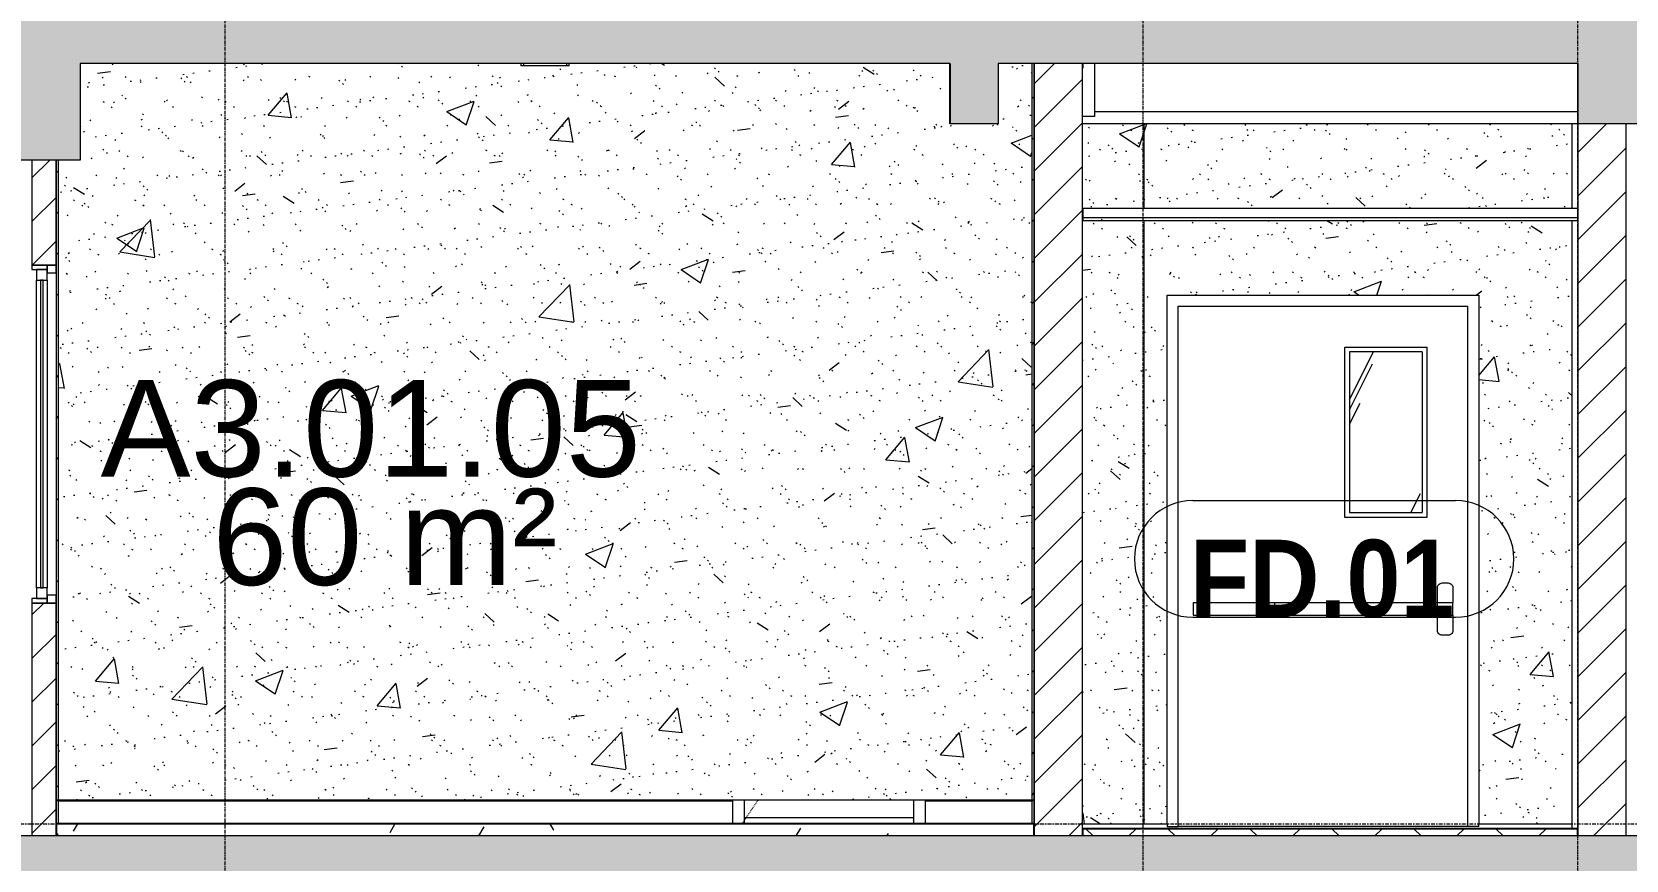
# Model space of a CAD drawing. Header units: millimetres. Extents: x 25061 to 259291, y -8723 to 35400.
# Drawn here: x 158410 to 165010, y 2050 to 5481 of the extents above; entities that cross this region are included whole.
import ezdxf

# ---------------------------------------------------------------- set-up
doc = ezdxf.new("R2010")
doc.units = ezdxf.units.MM
for name, pattern in [('Centre', [31.75, 6.35, -4.7625, 15.875, -4.7625]), ('Dash', [6.35, 3.175, -3.175]), ('Grid Line', [22.225, 12.7, -3.175, 3.175, -3.175])]:
    doc.linetypes.add(name, pattern=pattern)
for name, color, linetype, lineweight in [('0-2', 50, 'Continuous', 5), ('A-AREA-IDEN', 2, 'Continuous', 9), ('A-CLNG', 13, 'Continuous', 9), ('A-CLNG-3', 13, 'Continuous', 18), ('A-CLNG-PATT-3', 13, 'Continuous', 9), ('A-DETL-GENF-2', 7, 'Continuous', 9), ('A-DETL-GENF-HDLN-1', 7, 'Dash', 9), ('A-DETL-THIN', 151, 'Continuous', 9), ('A-DOOR', 31, 'Continuous', 9), ('A-DOOR-1', 7, 'Continuous', 9), ('A-DOOR-2', 253, 'Continuous', 9), ('A-DOOR-FRAM', 31, 'Continuous', 9), ('A-DOOR-IDEN', 31, 'Continuous', 9), ('A-FLOR-1', 10, 'Continuous', 25), ('A-FLOR-2', 7, 'Continuous', 9), ('A-FLOR-3', 192, 'Continuous', 25), ('A-FLOR-HRAL-1', 253, 'Continuous', 9), ('A-FLOR-LEVL-2', 51, 'Centre', 9), ('A-FLOR-PATT-3', 8, 'Continuous', 9), ('A-FLOR-PATT-4', 67, 'Continuous', 9), ('A-GLAZ-3', 7, 'Continuous', 9), ('A-GLAZ-4', 253, 'Continuous', 9), ('A-WALL', 113, 'Continuous', 9), ('A-WALL-1', 113, 'Continuous', 18), ('A-WALL-2', 250, 'Continuous', 18), ('A-WALL-PATT-1', 7, 'Continuous', 9), ('A-WALL-PATT-2', 9, 'Continuous', 9), ('A-WALL-PATT-4', 111, 'Continuous', 9), ('E-LITE-EQPM-1', 7, 'Continuous', 9), ('E-LITE-EQPM-2', 253, 'Continuous', 9), ('I-WALL', 2, 'Continuous', 9), ('I-WALL-1', 250, 'Continuous', 18), ('I-WALL-2', 7, 'Continuous', 9), ('S-BEAM-1', 12, 'Continuous', 5), ('S-BEAM-2', 10, 'Continuous', 25), ('S-BEAM-3', 7, 'Continuous', 9), ('S-COLS-1', 7, 'Continuous', 9), ('S-GRID-1', 1, 'Grid Line', 9)]:
    doc.layers.add(name, color=color, linetype=linetype, lineweight=lineweight)
doc.styles.add('Arial', font='arial.ttf', dxfattribs={"height": 400})
doc.styles.add('Arial_B_1', font='arialbd.ttf', dxfattribs={"width": 0.9, "height": 320})
pattern_1 = [(45, (-80880.3, 14125), (-84.8528, 84.8528), [])]
pattern_2 = [(45, (200382.47, 14125), (-90.50967, 90.50967), [])]
pattern_3 = [(50, (200382.5, 14125), (1165.978, -102.01), [121.92, -1341.12]), (355, (200382.5, 14125), (-225.554, 1222.763), [97.536, -1072.896]), (100.451, (200479.6, 14116.5), (940.433, 1120.746), [103.616, -1139.776]), (46.184, (200382.5, 14450.1), (1734.906, -269.074), [182.88, -2011.68]), (96.636, (200527, 14427.7), (1519.38, 1583.536), [155.424, -1709.665]), (351.184, (200382.5, 14450.1), (1519.39, 1583.52), [146.304, -1609.344]), (21, (200545, 14368.8), (970.332, -654.498), [121.92, -1341.12]), (326, (200545, 14368.8), (395.533, 1178.804), [97.536, -1072.896]), (71.451, (200625.9, 14314.3), (1365.87, 524.296), [103.616, -1139.776]), (37.5, (200382.47, 14125), (19.767, 541.1527), [53.645, -1006.246, 53.645, -1035.507, -1076.96]), (37.5, (200382.47, 14125), (19.767, 541.1527), [-2149.043, 53.645, -1023.315]), (7.5, (200382.5, 14125), (427.646, 641.156), [53.645, -567.334, 53.645, -981.862, -410.464]), (7.5, (200382.5, 14125), (427.646, 641.156), [-1656.486, 53.645, -356.819]), (327.5, (200019.96, 14125), (867.782, -36.665), [53.645, -352.755, 53.645, -1214.323, -1682.496]), (327.5, (200019.96, 14125), (867.782, -36.665), [-1674.368, 53.645, -1628.85]), (317.5, (199857.4, 14125), (948.028, 162.731), [53.645, -474.675, 53.645, -788.416, -1194.816]), (317.5, (199857.4, 14125), (948.028, 162.731), [-1370.38, 53.645, -1141.17])]
pattern_4 = [(37.5, (200382.47, 14125), (-5.1206, 156.61216), [5.364, -118.181, 5.364, -132.812, -132.08]), (37.5, (200382.47, 14125), (-5.1206, 156.61216), [-261.722, 5.364, -126.716]), (7.5, (200382.47, 14125), (143.847, 229.3842), [5.364, -61.285, 5.364, -105.989, -42.672]), (7.5, (200382.47, 14125), (143.847, 229.3842), [-178.003, 5.364, -37.308]), (327.5, (200282.5, 14125), (253.11758, 0.46008), [5.364, -35.276, 5.364, -140.94, -191.008]), (327.5, (200282.5, 14125), (253.11758, 0.46008), [-186.944, 5.364, -185.644]), (317.5, (200282.5, 14125), (244.3381, 71.3376), [5.364, -14.956, 5.364, -90.546, -109.728]), (317.5, (200282.5, 14125), (244.3381, 71.3376), [-116.23, 5.364, -104.364])]

# ---------------------------------------------------------------- blocks, each defined once
blk = doc.blocks.new('NCV_TKTC_KET CAU_rvt-2-TKCS_MẶT CẮT 2')
at = {"layer": 'S-BEAM-1'}
blk.add_hatch(color=256, dxfattribs=at).paths.add_polyline_path([(-119052.6, 5100), (-119052.5, 5100), (-119052.6, 5350)])
at = {"layer": 'A-FLOR-2'}
blk.add_line((-118502.4, 5350), (-118502.4, 5330), dxfattribs=at)
at = {"layer": 'S-BEAM-2'}
blk.add_line((-119052.6, 5350), (-119052.6, 5100), dxfattribs=at)
at = {"layer": 'S-BEAM-3'}
for p, q in [((-118452.4, 5130), (-118452.4, 5350)), ((-116452.6, 5150), (-118452.4, 5150)), ((-118452.4, 5130), (-118502.6, 5130)), ((-116452.6, 5100), (-118502.6, 5100))]:
    blk.add_line(p, q, dxfattribs=at)
at = {"layer": 'S-COLS-1'}
for p, q in [((-116477.6, 5100), (-116477.6, 4750)), ((-116477.6, 4700), (-116477.6, 2180))]:
    blk.add_line(p, q, dxfattribs=at)
blk = doc.blocks.new('Railing - Railing-975751-TKCS_MẶT CẮT 2')
at = {"layer": 'A-FLOR-HRAL-1'}
for p, q in [((-122742.564287, 2295), (-119952.564287, 2295)), ((-119952.564287, 2295), (-119952.564287, 2200))]:
    blk.add_line(p, q, dxfattribs=at)
blk = doc.blocks.new('Railing - Railing-975759-TKCS_MẶT CẮT 2')
at = {"layer": 'A-FLOR-HRAL-1'}
for p, q in [((-122742.564287, 2295), (-122752.564287, 2295)), ((-122752.564287, 2295), (-122752.564287, 2200)), ((-122742.564287, 2200), (-122742.564287, 2295)), ((-119152.564287, 2200), (-119152.564287, 2295)), ((-119152.564287, 2295), (-118712.564287, 2295)), ((-118702.564287, 2295), (-118712.564287, 2295)), ((-118712.564287, 2295), (-118712.564287, 2200)), ((-118702.564287, 2200), (-118702.564287, 2295)), ((-122752.564287, 2200), (-122742.564287, 2200)), ((-118712.564287, 2200), (-118702.564287, 2200))]:
    blk.add_line(p, q, dxfattribs=at)
blk = doc.blocks.new('DOOR_CW_01 CANH MO-PANEL KINH - DIG_02-800x2200-CỬA NHÔM KÍNH-V163-TKCS_MẶT CẮT 2')
at = {"layer": 'A-DETL-GENF-HDLN-1'}
blk.add_line((-119912.6, 2200), (-119845.5, 2300), dxfattribs=at)
at = {"layer": 'A-DOOR-1'}
for p, q in [((-119952.6, 2300), (-119952.6, 2295)), ((-119902.6, 2200), (-119902.6, 2300)), ((-119202.6, 2300), (-119202.6, 2200)), ((-119152.6, 2295), (-119152.6, 2300)), ((-119902.6, 2226), (-119202.6, 2226))]:
    blk.add_line(p, q, dxfattribs=at)
blk = doc.blocks.new('M_Fixed - 900 x 1400-V164-TKCS_MẶT CẮT 2')
at = {"layer": 'A-GLAZ-3'}
for p, q in [((-122852.564287, 4515), (-122852.564287, 4496)), ((-122789.564287, 4515), (-122852.564287, 4515)), ((-122852.564287, 4496), (-122789.564287, 4496)), ((-122833.564287, 4496), (-122833.564287, 4452)), ((-122789.564287, 4496), (-122833.564287, 4496)), ((-122789.564287, 4496), (-122789.564287, 4515)), ((-122789.564287, 4515), (-122789.564287, 4483)), ((-122752.564287, 4515), (-122789.564287, 4515)), ((-122789.564287, 4452), (-122789.564287, 4496)), ((-122752.564287, 4483), (-122752.564287, 4515)), ((-122833.564287, 4452), (-122789.564287, 4452)), ((-122833.564287, 3178), (-122833.564287, 4452)), ((-122817.564287, 4452), (-122817.564287, 3178)), ((-122805.564287, 4452), (-122817.564287, 4452)), ((-122805.564287, 3178), (-122805.564287, 4452)), ((-122789.564287, 4483), (-122752.564287, 4483)), ((-122789.564287, 4452), (-122789.564287, 3178)), ((-122833.564287, 3178), (-122833.564287, 3134)), ((-122789.564287, 3178), (-122833.564287, 3178)), ((-122817.564287, 3178), (-122805.564287, 3178)), ((-122789.564287, 3134), (-122789.564287, 3178)), ((-122852.564287, 3134), (-122852.564287, 3115)), ((-122789.564287, 3134), (-122852.564287, 3134)), ((-122852.564287, 3115), (-122789.564287, 3115)), ((-122833.564287, 3134), (-122789.564287, 3134)), ((-122789.564287, 3147), (-122789.564287, 3115)), ((-122752.564287, 3147), (-122789.564287, 3147)), ((-122789.564287, 3115), (-122789.564287, 3134)), ((-122789.564287, 3115), (-122752.564287, 3115)), ((-122752.564287, 3115), (-122752.564287, 3147))]:
    blk.add_line(p, q, dxfattribs=at)
blk = doc.blocks.new('LIC_08-ĐÈN LED TRÒN GẮN NỔI - LIC_08 - ĐÈN LED TRÒN GẮN NỔI_ P_18W_ ÁNH SÁNG TRẮNG 6000K-V159-TKCS_MẶT CẮT 2')
at = {"layer": 'E-LITE-EQPM-1'}
for p, q in [((-120827.9, 8750), (-120827.9, 8740)), ((-120727.9, 8740), (-120827.9, 8740)), ((-120817.9, 8748), (-120817.9, 8745)), ((-120627.9, 8740), (-120727.9, 8740)), ((-120637.9, 8745), (-120637.9, 8748)), ((-120627.9, 8740), (-120627.9, 8750))]:
    blk.add_line(p, q, dxfattribs=at)
blk = doc.blocks.new('NCV_TKTC_TANG 1_rvt-2-TKCS_MẶT CẮT 2')
at = {"layer": 'A-FLOR-PATT-4'}
h = blk.add_hatch(dxfattribs=at)
h.set_pattern_fill('FP_36', color=256, style=0, pattern_type=2)
h.set_pattern_definition([(0, (-80880.3, 14125), (650.24, 162.56), [53.645, -434.035, 53.645, -3034.995]), (0, (-80880.3, 14125), (650.24, 162.56), [-541.325, -434.035, 53.645, -921.715, -1625.6]), (0, (-80880.3, 14125), (650.24, 162.56), [-1950.72, 53.645, -434.035, 53.645, -1084.275]), (0, (-80880.3, 14125), (650.24, 162.56), [-2492.045, -271.475, 53.645, -759.155]), (120, (-80636.46, 14206.28), (-465.9011, 481.84436), [53.645, -434.035, 53.645, -3034.995]), (120, (-80636.46, 14206.28), (-465.9011, 481.84436), [-541.325, -434.035, 53.645, -921.715, -1625.6]), (120, (-80636.46, 14206.28), (-465.9011, 481.84436), [-1950.72, 53.645, -434.035, 53.645, -1084.275]), (120, (-80636.46, 14206.28), (-465.9011, 481.84436), [-2492.045, -271.475, 53.645, -759.155]), (240, (-80555.18, 14531.4), (-184.3389, -644.40436), [53.645, -434.035, 53.645, -3034.995]), (240, (-80555.18, 14531.4), (-184.3389, -644.40436), [-541.325, -434.035, 53.645, -921.715, -1625.6]), (240, (-80555.18, 14531.4), (-184.3389, -644.40436), [-1950.72, 53.645, -434.035, 53.645, -1084.275]), (240, (-80555.18, 14531.4), (-184.3389, -644.40436), [-2492.045, -271.475, 53.645, -759.155])])
h.paths.add_polyline_path([(-122752.6, 2150), (-118702.6, 2150), (-118702.6, 2200), (-122752.6, 2200), (-122752.6, 2156.4)])
at = {"layer": 'A-WALL-PATT-1'}
h = blk.add_hatch(dxfattribs=at)
h.set_pattern_fill('FP_39', color=256, style=0, pattern_type=2)
h.set_pattern_definition(pattern_1)
h.paths.add_polyline_path([(-118702.6, 2300), (-118702.6, 5350), (-118712.6, 5350), (-118712.6, 2300)])
h = blk.add_hatch(dxfattribs=at)
h.set_pattern_fill('FP_39', color=256, style=0, pattern_type=2)
h.set_pattern_definition(pattern_1)
h.paths.add_polyline_path([(-122742.6, 2300), (-122742.6, 4950), (-122752.6, 4950), (-122752.6, 2300)])
at = {"layer": 'A-WALL-PATT-2'}
h = blk.add_hatch(dxfattribs=at)
h.set_pattern_fill('FP_37', color=256, style=0, pattern_type=2)
h.set_pattern_definition([(50, (-80880.3, 14125), (1165.978, -102.01), [121.92, -1341.12]), (355, (-80880.3, 14125), (-225.554, 1222.763), [97.536, -1072.896]), (100.451, (-80783.1, 14116.5), (940.433, 1120.746), [103.616, -1139.776]), (46.184, (-80880.3, 14450.1), (1734.906, -269.074), [182.88, -2011.68]), (96.636, (-80735.7, 14427.7), (1519.38, 1583.536), [155.424, -1709.665]), (351.184, (-80880.3, 14450.1), (1519.39, 1583.52), [146.304, -1609.344]), (21, (-80717.7, 14368.8), (970.332, -654.498), [121.92, -1341.12]), (326, (-80717.7, 14368.8), (395.533, 1178.804), [97.536, -1072.896]), (71.451, (-80636.9, 14314.3), (1365.87, 524.296), [103.616, -1139.776]), (37.5, (-80880.3, 14125), (19.767, 541.1527), [53.645, -1006.246, 53.645, -1035.507, -1076.96]), (37.5, (-80880.3, 14125), (19.767, 541.1527), [-2149.043, 53.645, -1023.315]), (7.5, (-80880.3, 14125), (427.646, 641.156), [53.645, -567.334, 53.645, -981.862, -410.464]), (7.5, (-80880.3, 14125), (427.646, 641.156), [-1656.486, 53.645, -356.819]), (327.5, (-81242.8, 14125), (867.782, -36.665), [53.645, -352.755, 53.645, -1214.323, -1682.496]), (327.5, (-81242.8, 14125), (867.782, -36.665), [-1674.368, 53.645, -1628.85]), (317.5, (-81405.4, 14125), (948.028, 162.731), [53.645, -474.675, 53.645, -788.416, -1194.816]), (317.5, (-81405.4, 14125), (948.028, 162.731), [-1370.38, 53.645, -1141.17])])
h.paths.add_polyline_path([(-122742.6, 2300), (-118712.6, 2300), (-118712.6, 5350), (-118852.6, 5350), (-118852.8, 5100), (-119052.6, 5100), (-119052.6, 5350), (-120627.9, 5350), (-120627.9, 5340), (-120827.9, 5340), (-120827.9, 5350), (-122652.5, 5350), (-122652.5, 4950), (-122742.6, 4950), (-122742.6, 2464.8)])
h = blk.add_hatch(dxfattribs=at)
h.set_pattern_fill('FP_38', color=256, style=0, pattern_type=2)
h.set_pattern_definition([(37.5, (-80880.3, 14125), (-5.1206, 156.61216), [5.364, -118.181, 5.364, -132.812, -132.08]), (37.5, (-80880.3, 14125), (-5.1206, 156.61216), [-261.722, 5.364, -126.716]), (7.5, (-80880.3, 14125), (143.847, 229.3842), [5.364, -61.285, 5.364, -105.989, -42.672]), (7.5, (-80880.3, 14125), (143.847, 229.3842), [-178.003, 5.364, -37.308]), (327.5, (-80980.28, 14125), (253.11758, 0.46008), [5.364, -35.276, 5.364, -140.94, -191.008]), (327.5, (-80980.28, 14125), (253.11758, 0.46008), [-186.944, 5.364, -185.644]), (317.5, (-80980.28, 14125), (244.3381, 71.3376), [5.364, -14.956, 5.364, -90.546, -109.728]), (317.5, (-80980.28, 14125), (244.3381, 71.3376), [-116.23, 5.364, -104.364])])
h.paths.add_polyline_path([(-122742.6, 2300), (-118712.6, 2300), (-118712.6, 5350), (-118852.6, 5350), (-118852.8, 5100), (-119052.6, 5100), (-119052.6, 5350), (-120627.9, 5350), (-120627.9, 5340), (-120827.9, 5340), (-120827.9, 5350), (-122652.5, 5350), (-122652.5, 4950), (-122742.6, 4950), (-122742.6, 2464.8)])
h = blk.add_hatch(dxfattribs=at)
h.set_pattern_fill('FP_34', color=256, style=0, pattern_type=2)
h.set_pattern_definition([(45, (-80880.3, 14125), (-90.50967, 90.50967), [])])
h.paths.add_polyline_path([(-122752.6, 2150), (-122752.6, 3115), (-122852.6, 3115), (-122852.6, 2150), (-122757.5, 2150)])
h.paths.add_polyline_path([(-122852.6, 4515), (-122752.6, 4515), (-122752.6, 4950), (-122852.6, 4950), (-122852.6, 4932.4)])
at = {"layer": 'A-FLOR-1'}
for p, q in [((-118702.6, 2200), (-122752.6, 2200)), ((-122752.6, 2200), (-122752.6, 2150)), ((-118702.6, 2150), (-118702.6, 2200))]:
    blk.add_line(p, q, dxfattribs=at)
at = {"layer": 'A-WALL-2'}
for p, q in [((-122852.6, 4950), (-122852.6, 4515)), ((-122752.6, 4515), (-122752.6, 4950)), ((-122852.6, 4515), (-122752.6, 4515)), ((-122852.6, 3115), (-122852.6, 2150)), ((-122752.6, 3115), (-122852.6, 3115)), ((-122752.6, 2150), (-122752.6, 3115))]:
    blk.add_line(p, q, dxfattribs=at)
at = {"layer": 'I-WALL-1'}
for p, q in [((-118712.6, 5350), (-118712.6, 2300)), ((-118702.6, 2300), (-118702.6, 5350)), ((-122752.6, 4950), (-122752.6, 2300)), ((-122742.6, 2300), (-122742.6, 4950)), ((-122752.6, 2300), (-122742.6, 2300)), ((-118712.6, 2300), (-118702.6, 2300))]:
    blk.add_line(p, q, dxfattribs=at)
at = {"layer": 'I-WALL-2'}
blk.add_line((-122742.6, 2300), (-118712.6, 2300), dxfattribs=at)
at = {"layer": 'A-DOOR-2'}
blk.add_blockref('DOOR_CW_01 CANH MO-PANEL KINH - DIG_02-800x2200-CỬA NHÔM KÍNH-V163-TKCS_MẶT CẮT 2', (0, 0), dxfattribs=at)
at = {"layer": 'A-FLOR-HRAL-1'}
for name in ['Railing - Railing-975759-TKCS_MẶT CẮT 2', 'Railing - Railing-975751-TKCS_MẶT CẮT 2']:
    blk.add_blockref(name, (0, 0), dxfattribs=at)
at = {"layer": 'A-GLAZ-4'}
blk.add_blockref('M_Fixed - 900 x 1400-V164-TKCS_MẶT CẮT 2', (0, 0), dxfattribs=at)
at = {"layer": 'E-LITE-EQPM-2'}
blk.add_blockref('LIC_08-ĐÈN LED TRÒN GẮN NỔI - LIC_08 - ĐÈN LED TRÒN GẮN NỔI_ P_18W_ ÁNH SÁNG TRẮNG 6000K-V159-TKCS_MẶT CẮT 2', (0, -3400), dxfattribs=at)
blk = doc.blocks.new('FD_01 - FD_01-1200x2200mm-V266-TKCS_MẶT CẮT 2')
at = {"layer": 'A-DOOR'}
h = blk.add_hatch(dxfattribs=at)
h.set_pattern_fill('FP_35', color=256, style=0, pattern_type=2)
h.set_pattern_definition([(63.435, (-78970.7, 14236.3), (-0.002, 1625.6), [567.96, -3066.99]), (63.435, (-80596.3, 14236.3), (-0.002, 1625.6), [567.96, -3066.99]), (63.435, (-78192.5, 14550.35), (-0.002, 1625.6), [567.96, -3066.99]), (63.435, (-79818.1, 14550.35), (-0.002, 1625.6), [567.96, -3066.99]), (63.435, (-78310.3, 14439.5), (-0.002, 1625.6), [567.96, -3066.99]), (63.435, (-79935.9, 14439.5), (-0.002, 1625.6), [567.96, -3066.99]), (63.435, (-78430.35, 15074.4), (-0.002, 1625.6), [276.055, -3358.896]), (63.435, (-80055.95, 15074.4), (-0.002, 1625.6), [276.055, -3358.896]), (63.435, (-78508.9, 14976.15), (-0.002, 1625.6), [567.96, -3066.99]), (63.435, (-80134.5, 14976.15), (-0.002, 1625.6), [567.96, -3066.99]), (63.435, (-78495, 15046.7), (-0.002, 1625.6), [567.96, -3066.99]), (63.435, (-80120.6, 15046.7), (-0.002, 1625.6), [567.96, -3066.99]), (63.435, (-79150.9, 14737.2), (-0.002, 1625.6), [567.96, -3066.99]), (63.435, (-80776.5, 14737.2), (-0.002, 1625.6), [567.96, -3066.99]), (63.435, (-79137, 14820.35), (-0.002, 1625.6), [567.96, -3066.99]), (63.435, (-80762.6, 14820.35), (-0.002, 1625.6), [567.96, -3066.99]), (63.435, (-79133.3, 14880.3), (-0.002, 1625.6), [567.96, -3066.99]), (63.435, (-80758.9, 14880.3), (-0.002, 1625.6), [567.96, -3066.99])])
h.paths.add_polyline_path([(-117097.5, 3490), (-117097.5, 4155), (-117397.5, 4155), (-117397.5, 3490), (-117262.3, 3490)])
for p, q in [((-117417.5, 4175), (-117077.5, 4175)), ((-117417.5, 3470), (-117417.5, 4175)), ((-117077.5, 4175), (-117077.5, 3470)), ((-117397.5, 4155), (-117397.5, 3490)), ((-117097.5, 4155), (-117397.5, 4155)), ((-117097.5, 4155), (-117097.5, 3490)), ((-117077.5, 3470), (-117417.5, 3470)), ((-117397.5, 3490), (-117097.5, 3490)), ((-117033.5, 3115.4), (-117033.5, 3178.9)), ((-117014.4, 3198), (-116989, 3198)), ((-116970, 3178.9), (-116970, 3115.4)), ((-117707.8, 3115.4), (-118045, 3115.4)), ((-118045, 3115.4), (-118045, 3064.6)), ((-117707.8, 3115.4), (-117707.8, 3064.6)), ((-117033.5, 3115.4), (-117707.8, 3115.4)), ((-117033.5, 3064.6), (-117033.5, 3115.4)), ((-116970, 3115.4), (-117033.5, 3115.4)), ((-116970, 3064.6), (-116970, 3115.4)), ((-118045, 3064.6), (-117707.8, 3064.6)), ((-117707.8, 3064.6), (-117033.5, 3064.6)), ((-117033.5, 3064.6), (-116970, 3064.6)), ((-117033.5, 3001.1), (-117033.5, 3064.6)), ((-116970, 3064.6), (-116970, 3001.1)), ((-116989, 2982.1), (-117014.4, 2982.1)), ((-116907.5, 2190), (-118107.5, 2190))]:
    blk.add_line(p, q, dxfattribs=at)
at = {"layer": 'A-DOOR', "flags": 128}
for points in [[(-117033.5, 3178.9), (-117033, 3183.1), (-117031.6, 3187.2), (-117029.3, 3190.8), (-117026.3, 3193.8), (-117022.7, 3196.1), (-117018.7, 3197.5), (-117014.4, 3198)], [(-116989, 3198), (-116984.8, 3197.5), (-116980.8, 3196.1), (-116977.2, 3193.8), (-116974.1, 3190.8), (-116971.9, 3187.2), (-116970.5, 3183.1), (-116970, 3178.9)], [(-117014.4, 2982.1), (-117018.7, 2982.5), (-117022.7, 2983.9), (-117026.3, 2986.2), (-117029.3, 2989.2), (-117031.6, 2992.8), (-117033, 2996.9), (-117033.5, 3001.1)], [(-116970, 3001.1), (-116970.5, 2996.9), (-116971.9, 2992.8), (-116974.1, 2989.2), (-116977.2, 2986.2), (-116980.8, 2983.9), (-116984.8, 2982.5), (-116989, 2982.1)]]:
    blk.add_lwpolyline(points, dxfattribs=at)
at = {"layer": 'A-DOOR-FRAM'}
for p, q in [((-118107.5, 2190), (-118107.5, 4345)), ((-118107.5, 4345), (-116907.5, 4345)), ((-116907.5, 2190), (-116907.5, 4345)), ((-118152.5, 2200), (-118152.5, 2190)), ((-118152.5, 2190), (-118107.5, 2190)), ((-116862.5, 2190), (-116907.5, 2190)), ((-116862.5, 2190), (-116862.5, 2200))]:
    blk.add_line(p, q, dxfattribs=at)
blk = doc.blocks.new('STN_Door Tag - STN_Door Tag-1788670-TKCS_MẶT CẮT 2')
at = {"layer": 'A-DOOR-IDEN'}
for p, q in [((-93966.7, 3889.1), (-92878.6, 3889.1)), ((-93966.7, 3406.1), (-92878.6, 3406.1))]:
    blk.add_line(p, q, dxfattribs=at)
for centre, start, end in [((-93966.7, 3647.6), 90, 270), ((-92878.6, 3647.6), 270, 90)]:
    blk.add_arc(centre, 241.5, start, end, dxfattribs=at)

msp = doc.modelspace()

# ---------------------------------------------------------------- hatches: boundary and pattern name
at = {"layer": 'A-CLNG-PATT-3'}
h = msp.add_hatch(dxfattribs=at)
h.set_pattern_fill('FP_41', color=256, style=0, pattern_type=2)
h.set_pattern_definition([(0, (200382.47, 14125), (1300.48, 325.12), [53.645, -921.715, 53.645, -6123.635]), (0, (200382.47, 14125), (1300.48, 325.12), [-1029.005, -921.715, 53.645, -1897.075, -3251.2]), (0, (200382.47, 14125), (1300.48, 325.12), [-3901.44, 53.645, -921.715, 53.645, -2222.195]), (0, (200382.47, 14125), (1300.48, 325.12), [-4930.445, -596.595, 53.645, -1571.955]), (120, (200870.15, 14287.56), (-931.8022, 963.6887), [53.645, -921.715, -6177.28]), (120, (200870.15, 14287.56), (-931.8022, 963.6887), [-975.36, 53.645, -921.715, -5201.92]), (120, (200870.15, 14287.56), (-931.8022, 963.6887), [-1950.72, 53.645, -1897.075, -3251.2]), (120, (200870.15, 14287.56), (-931.8022, 963.6887), [-3901.44, 53.645, -921.715, -2275.84]), (120, (200870.15, 14287.56), (-931.8022, 963.6887), [-4876.8, 53.645, -596.595, -1625.6]), (120, (200870.15, 14287.56), (-931.8022, 963.6887), [-5527.04, 53.645, -1571.955]), (240, (201032.7, 14937.8), (-368.6778, -1288.8087), [53.645, -921.715, -6177.28]), (240, (201032.7, 14937.8), (-368.6778, -1288.8087), [-975.36, 53.645, -921.715, -5201.92]), (240, (201032.7, 14937.8), (-368.6778, -1288.8087), [-1950.72, 53.645, -1897.075, -3251.2]), (240, (201032.7, 14937.8), (-368.6778, -1288.8087), [-3901.44, 53.645, -921.715, -2275.84]), (240, (201032.7, 14937.8), (-368.6778, -1288.8087), [-4876.8, 53.645, -596.595, -1625.6]), (240, (201032.7, 14937.8), (-368.6778, -1288.8087), [-5527.04, 53.645, -1571.955])])
h.paths.add_polyline_path([(164810.4, 4700), (164810.4, 4710), (162760.4, 4710), (162760.4, 4700), (164795.6, 4700)])
at = {"layer": 'A-DETL-GENF-2'}
h = msp.add_hatch(color=256, dxfattribs=at)
h.paths.add_polyline_path([(154010.3, 4950), (154310.3, 4950), (154310.3, 5550), (154010.3, 5550)])
h.paths.add_polyline_path([(247310.3, 4950), (247610.2, 4950), (247610.2, 5550), (247310.3, 5550)])
h.paths.add_polyline_path([(227810.3, 4950), (228110.3, 4950), (228110.3, 5330), (232109.9, 5330), (232109.9, 5150), (232309.9, 5150), (232309.9, 5350), (236210.2, 5350), (236210.2, 5100), (236810.2, 5100), (236810.2, 5350), (239210.2, 5350), (239210.2, 5100), (239410.1, 5100), (239410.1, 5350), (243010.3, 5350), (243010.3, 4950), (243310.2, 4950), (243310.2, 5330), (244910.2, 5330), (244910.2, 5100), (245110.2, 5100), (245110.2, 5700), (244910.2, 5700), (244910.2, 5550), (227810.3, 5549.3)])
h.paths.add_polyline_path([(173810.3, 4950), (173810.3, 5700), (173610.3, 5700), (173610.3, 5550), (156710.2, 5550), (156710.2, 5700), (156510.2, 5700), (156510.2, 5100), (156710.2, 5100), (156710.2, 5330), (158310.3, 5330), (158310.3, 4950), (158610.3, 4950), (158610.3, 5350), (162210.3, 5350), (162210.3, 5100), (162410.2, 5100), (162410.2, 5350), (164810.2, 5350), (164810.2, 5100), (165410.3, 5100), (165410.3, 5350), (169310.6, 5350), (169310.6, 5150), (169510.6, 5150), (169510.6, 5330), (173510.3, 5330), (173510.3, 4950), (173543, 4950)])
h = msp.add_hatch(color=256, dxfattribs=at)
h.paths.add_polyline_path([(154010.2, 1550), (154310.1, 1550), (154310.1, 1950), (158310.2, 1950), (158310.2, 1550), (158610.1, 1550), (158610.1, 1950), (162210.3, 1950), (162210.3, 1700), (162410.2, 1700), (162410.2, 1950), (164810.2, 1950), (164810.2, 1700), (165410.2, 1700), (165410.2, 1950), (169010.1, 1950), (169010.1, 1750), (169210.1, 1750), (169210.1, 1950), (173510.1, 1950), (173510.1, 1550), (173810.1, 1550), (173810.1, 2150), (154010.2, 2150), (154010.2, 1847.9)])
h.paths.add_polyline_path([(228110.1, 1550), (228110.1, 1950), (232109.9, 1950), (232109.9, 1750), (232309.9, 1750), (232309.9, 1950), (236210.1, 1950), (236210.1, 1700), (236810.2, 1700), (236810.2, 1950), (239210.2, 1950), (239210.2, 1700), (239410.1, 1700), (239410.1, 1950), (243010.1, 1950), (243010.1, 1550), (243310.1, 1550), (243310.1, 1930), (247310.1, 1930), (247310.1, 1550), (247610.1, 1550), (247610.1, 2150), (227810.1, 2150), (227810.1, 1550)])
at = {"layer": 'A-FLOR-PATT-3'}
h = msp.add_hatch(dxfattribs=at)
h.set_pattern_fill('FP_40', color=256, style=0, pattern_type=2)
h.set_pattern_definition([(45, (200382.47, 14125), (-169.7056, 169.7056), []), (135, (200382.47, 14125), (-169.7056, -169.7056), [])])
h.paths.add_polyline_path([(164810.2, 2150), (164810.2, 2180), (162760.3, 2180), (162760.3, 2150), (164795.6, 2150)])
h.paths.add_polyline_path([(236810.2, 2150), (238860.1, 2150), (238860.1, 2180), (236810.1, 2180), (236810.1, 2150)])
at = {"layer": 'A-WALL-PATT-4'}
h = msp.add_hatch(dxfattribs=at)
h.set_pattern_fill('FP_37', color=256, style=0, pattern_type=2)
h.set_pattern_definition(pattern_3)
h.paths.add_polyline_path([(162760.2, 2200), (163015.2, 2200), (163015.2, 4700), (162760.2, 4700), (162760.2, 2300)])
h.paths.add_polyline_path([(159619.9, 2295), (160720.2, 2295), (160720.2, 2300), (159570.2, 2300), (159570.2, 2295)])
h.paths.add_polyline_path([(162550.2, 2295), (162560.2, 2295), (162560.2, 2300), (162110.2, 2300), (162110.2, 2295), (162410, 2295)])
h.paths.add_polyline_path([(162760.4, 4750), (163015.2, 4750), (163015.2, 5100), (162760.2, 5100), (162760.2, 4750)])
h.paths.add_polyline_path([(163015.2, 5580), (163015.2, 5600), (162760.2, 5600), (162760.4, 5580), (162993.5, 5580)])
h = msp.add_hatch(dxfattribs=at)
h.set_pattern_fill('FP_38', color=256, style=0, pattern_type=2)
h.set_pattern_definition(pattern_4)
h.paths.add_polyline_path([(162760.2, 2200), (163015.2, 2200), (163015.2, 4700), (162760.2, 4700), (162760.2, 2300)])
h.paths.add_polyline_path([(159619.9, 2295), (160720.2, 2295), (160720.2, 2300), (159570.2, 2300), (159570.2, 2295)])
h.paths.add_polyline_path([(162550.2, 2295), (162560.2, 2295), (162560.2, 2300), (162110.2, 2300), (162110.2, 2295), (162410, 2295)])
h.paths.add_polyline_path([(162760.4, 4750), (163015.2, 4750), (163015.2, 5100), (162760.2, 5100), (162760.2, 4750)])
h.paths.add_polyline_path([(163015.2, 5580), (163015.2, 5600), (162760.2, 5600), (162760.4, 5580), (162993.5, 5580)])
h = msp.add_hatch(dxfattribs=at)
h.set_pattern_fill('FP_34', color=256, style=0, pattern_type=2)
h.set_pattern_definition(pattern_2)
h.paths.add_polyline_path([(162608.8, 2150), (162760.2, 2150), (162760.2, 5350), (162560.2, 5350), (162560.2, 2150)])
h = msp.add_hatch(dxfattribs=at)
h.set_pattern_fill('FP_37', color=256, style=0, pattern_type=2)
h.set_pattern_definition(pattern_3)
h.paths.add_polyline_path([(163015.2, 2200), (163110.3, 2200), (163110.3, 4390), (164400.3, 4390), (164400.3, 2200), (164785.2, 2200), (164785.2, 4700), (163015.2, 4700), (163015.2, 2464.8)])
h.paths.add_polyline_path([(163602.8, 4750), (164785.2, 4750), (164785.2, 5100), (163015.2, 5100), (163015.2, 4750), (163205.2, 4750)])
h = msp.add_hatch(dxfattribs=at)
h.set_pattern_fill('FP_38', color=256, style=0, pattern_type=2)
h.set_pattern_definition(pattern_4)
h.paths.add_polyline_path([(163015.2, 2200), (163110.3, 2200), (163110.3, 4390), (164400.3, 4390), (164400.3, 2200), (164785.2, 2200), (164785.2, 4700), (163015.2, 4700), (163015.2, 2464.8)])
h.paths.add_polyline_path([(163602.8, 4750), (164785.2, 4750), (164785.2, 5100), (163015.2, 5100), (163015.2, 4750), (163205.2, 4750)])
h = msp.add_hatch(dxfattribs=at)
h.set_pattern_fill('FP_34', color=256, style=0, pattern_type=2)
h.set_pattern_definition(pattern_2)
h.paths.add_polyline_path([(165010.1, 2150), (165010.1, 5100), (164810.2, 5100), (164810.2, 2150)])

# ---------------------------------------------------------------- linework, layer by layer
at = {"layer": 'A-CLNG'}
msp.add_line((164810.4, 4710), (162760.4, 4710), dxfattribs=at)
at = {"layer": 'A-CLNG-3'}
for p, q in [((164810.4, 4750), (162760.4, 4750)), ((162760.4, 4750), (162760.4, 4700)), ((162760.4, 4700), (164810.4, 4700)), ((164810.4, 4700), (164810.4, 4750))]:
    msp.add_line(p, q, dxfattribs=at)
at = {"layer": 'A-DETL-THIN'}
for p, q in [((162210.3, 5350), (158610.3, 5350)), ((158610.3, 5350), (158610.3, 4950)), ((162210.3, 5100), (162210.3, 5350)), ((164810.2, 5350), (162410.2, 5350)), ((162410.2, 5350), (162410.2, 5100)), ((164810.2, 5100), (164810.2, 5350)), ((162410.2, 5100), (162210.3, 5100)), ((165410.3, 5100), (164810.2, 5100)), ((158610.3, 4950), (158310.3, 4950)), ((173810.1, 2150), (154010.2, 2150))]:
    msp.add_line(p, q, dxfattribs=at)
at = {"layer": 'A-FLOR-3'}
for p, q in [((164810.2, 2180), (162760.3, 2180)), ((162760.3, 2180), (162760.3, 2150)), ((164810.2, 2150), (164810.2, 2180))]:
    msp.add_line(p, q, dxfattribs=at)
at = {"layer": 'A-FLOR-LEVL-2'}
msp.add_line((147110.2, 2200), (255566.7, 2200), dxfattribs=at)
at = {"layer": 'A-WALL'}
msp.add_line((164810.1, 5350), (164810.1, 2200), dxfattribs=at)
at = {"layer": 'A-WALL-1'}
for p, q in [((162560.2, 5350), (162560.2, 2150)), ((162760.2, 2150), (162760.2, 5350)), ((165010.1, 2150), (165010.1, 5100)), ((164810.1, 2200), (164810.1, 2150))]:
    msp.add_line(p, q, dxfattribs=at)
at = {"layer": 'I-WALL'}
for p, q in [((163015.2, 4750), (163015.2, 5100)), ((163015.2, 2200), (163015.2, 4700)), ((163110.3, 2200), (163110.3, 4390)), ((163110.3, 4390), (164400.3, 4390)), ((164400.3, 4390), (164400.3, 2200)), ((159570.2, 2300), (159570.2, 2295)), ((160720.2, 2295), (160720.2, 2300)), ((162760.2, 2200), (163110.3, 2200)), ((164400.3, 2200), (164785.2, 2200))]:
    msp.add_line(p, q, dxfattribs=at)
at = {"layer": 'S-GRID-1'}
for p, q in [((159210.2, -3283.1), (159210.2, 30285.9)), ((163010.2, -3283.1), (163010.2, 30285.9)), ((164810.2, -3283.1), (164810.2, 30285.9))]:
    msp.add_line(p, q, dxfattribs=at)

# ---------------------------------------------------------------- block references
at = {"layer": '0-2'}
for name in ['NCV_TKTC_KET CAU_rvt-2-TKCS_MẶT CẮT 2', 'NCV_TKTC_TANG 1_rvt-2-TKCS_MẶT CẮT 2']:
    msp.add_blockref(name, (281262.8, 0), dxfattribs=at)
at = {"layer": 'A-DOOR'}
msp.add_blockref('FD_01 - FD_01-1200x2200mm-V266-TKCS_MẶT CẮT 2', (281262.8, 0), dxfattribs=at)
at = {"layer": 'A-DOOR-IDEN'}
msp.add_blockref('STN_Door Tag - STN_Door Tag-1788670-TKCS_MẶT CẮT 2', (257182.8, -349.9), dxfattribs=at)

# ---------------------------------------------------------------- texts
at = {"layer": 'A-AREA-IDEN', "char_height": 400, "line_spacing_factor": 0.936439, "style": 'Arial'}
for s, insert, width, attachment_point in [('\\pt8,16,24,32,40,48,56,64,72,80,88,96,104,112,120,128,136,144,152,160,168,176,184,192,200,208,216,224,232,240,248,256;A3.01.05', (159813, 3632.9), 2233.6, 8), ('\\pt8,16,24,32,40,48,56,64,72,80,88,96,104,112,120,128,136,144,152,160,168,176,184,192,200,208,216,224,232,240,248,256;60 m²', (159871, 3387), 1449.6, 5)]:
    msp.add_mtext(s, dxfattribs=dict(at, insert=insert, width=width, attachment_point=attachment_point))
at = {"layer": 'A-DOOR-IDEN', "insert": (163752, 3214.8), "char_height": 320, "width": 1124.64, "attachment_point": 5, "line_spacing_factor": 0.936439, "style": 'Arial_B_1'}
msp.add_mtext('\\pt7.2,14.4,21.6,28.8,36,43.2,50.4,57.6,64.8,72,79.2,86.4,93.6,100.8,108,115.2,122.4,129.6,136.8,144,151.2,158.4,165.6,172.8,180,187.2,194.4,201.6,208.8,216,223.2,230.4;FD.01', dxfattribs=at)

doc.saveas('drawing.dxf')
